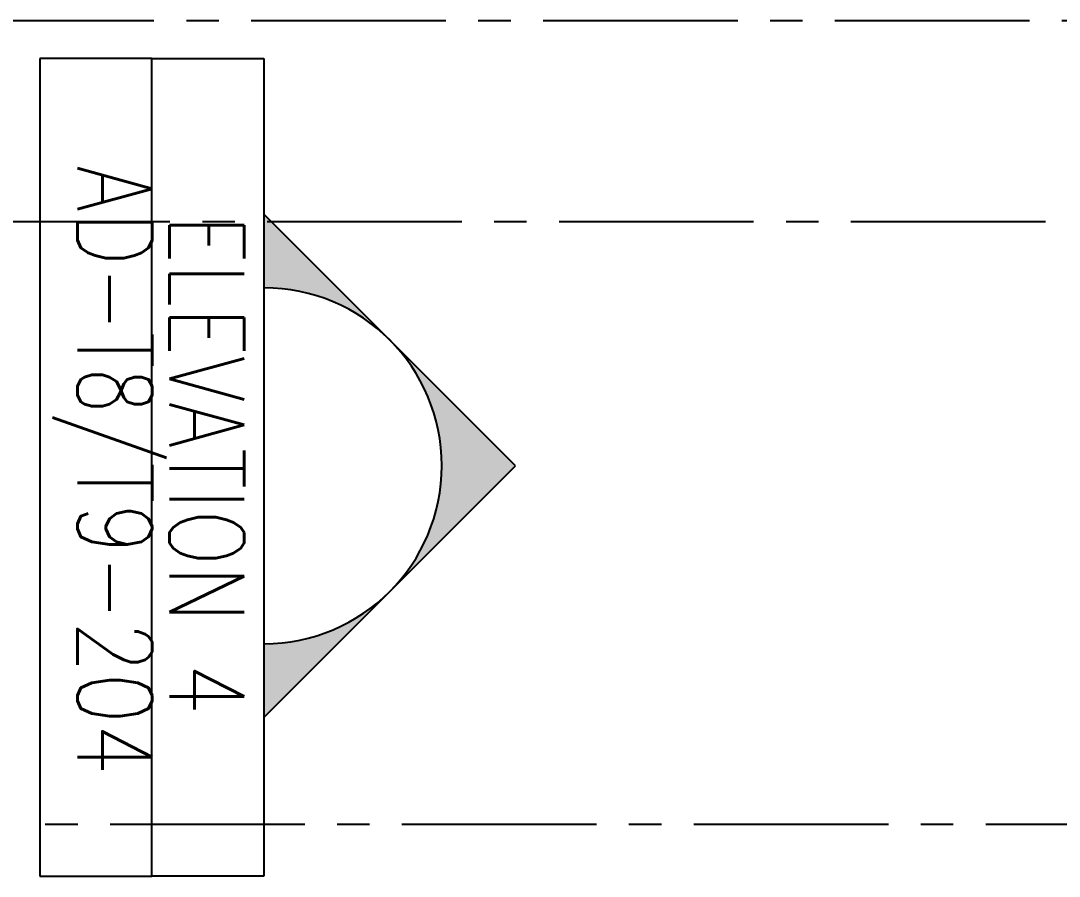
# Model space of a CAD drawing. Header units: millimetres. Extents: x 1167879 to 1231451, y -5731814 to -5645217.
# Drawn here: x 1189857 to 1193860, y -5725096 to -5721800 of the extents above; entities that cross this region are included whole.
import ezdxf

# ---------------------------------------------------------------- set-up
doc = ezdxf.new("R2010")
doc.units = ezdxf.units.MM
doc.header["$LTSCALE"] = 1000
doc.header["$MEASUREMENT"] = 0
doc.linetypes.add('AUDIT_D_120904163729-0', pattern=[0])
doc.linetypes.add('T8_REFUGE COLUMNS$0$CENTER2', pattern=[1.125, 0.75, -0.125, 0.125, -0.125])
doc.layers.get('0').update_dxf_attribs({"linetype": 'AUDIT_D_120904163729-0'})
for name, color, linetype in [('T8(T9 IS SIMILAR) - DIMENSION & TEXTING$0$T8_REFUGE COLUMNS$0$a-section line', 92, 'Continuous'), ('T8(T9 IS SIMILAR)$0$$6$a-beam 2', 50, 'Continuous'), ('T8_REFUGE COLUMNS$0$A-CENTERLINE', 193, 'T8_REFUGE COLUMNS$0$CENTER2'), ('T8_TYPICAL COLUMNS$0$A-RCC COLS', 3, 'Continuous')]:
    doc.layers.add(name, color=color, linetype=linetype)
doc.layers.add('T8(T9 IS SIMILAR)$0$D&W', color=8, linetype='Continuous', lineweight=25)
doc.styles.add('T8(T9 IS SIMILAR) - DIMENSION & TEXTING$0$T8_REFUGE COLUMNS$0$TEXT1', font='simplex.shx', dxfattribs={"width": 0.8})

# ---------------------------------------------------------------- blocks, each defined once
blk = doc.blocks.new('T8(T9 IS SIMILAR) - DIMENSION & TEXTING')
at = {"layer": 'T8(T9 IS SIMILAR) - DIMENSION & TEXTING$0$T8_REFUGE COLUMNS$0$a-section line', "extrusion": (-1.108003958524235e-09, -6.496915289576405e-15, 1)}
h = blk.add_hatch(color=8, dxfattribs=at)
edge = h.paths.add_edge_path()
edge.add_line((1190793.902388747, -5724200.304027244), (1190793.902388753, -5724484.37168838))
edge.add_line((1190793.902388752, -5724484.37168838), (1191763.770049969, -5723514.50402714))
edge.add_line((1191763.77004997, -5723514.504027139), (1190793.902388738, -5722544.636365934))
edge.add_line((1190793.902388736, -5722544.636365935), (1190793.902388742, -5722828.704027071))
edge.add_ellipse((1190793.902388745, -5723514.504027157), major_axis=(484.9338306081196, 484.9338306178917), ratio=0.9999999999999926, start_angle=-134.99999999999972, end_angle=45.00000000000023, ccw=False)
at = {"layer": 'T8(T9 IS SIMILAR) - DIMENSION & TEXTING$0$T8_REFUGE COLUMNS$0$a-section line', "linetype": 'Continuous'}
for p, q in [((1190361.902388547, -5721945.124712244, 0.4895620210259392), (1189929.902388483, -5721945.124712259, 0.489561542381411)), ((1189929.902388483, -5721945.124712259, 0.489561542381411), (1189929.902388668, -5725096.1906773, 0.4895615424421208)), ((1190361.902388735, -5725096.190677287, 0.4895620210865574), (1190361.902388547, -5721945.124712244, 0.4895620210259392)), ((1190361.902388735, -5725096.190677287, 0.4895620210865574), (1190361.902388547, -5721945.124712244, 0.4895620210259392)), ((1190361.902388547, -5721945.124712244, 0.4895620210259392), (1190793.902388619, -5721945.124712195, 0.4895624997441501)), ((1190793.902388619, -5721945.124712195, 0.4895624997441501), (1190793.9023888, -5725096.190677272, 0.4895624997310877)), ((1191763.770050015, -5723514.504027249, 0.4895635743113104), (1190793.902388778, -5722544.636366024, 0.489562499748786)), ((1190793.902388804, -5724484.371688491, 0.4895624997423307), (1191763.770050015, -5723514.504027249, 0.4895635743113104)), ((1189929.902388619, -5724200.304027375, 0.4895615424151653), (1189929.902388627, -5724484.371688521, 0.48956154243838)), ((1189929.902388668, -5725096.1906773, 0.4895615424421208), (1190361.902388735, -5725096.190677287, 0.4895620210865574)), ((1190793.9023888, -5725096.190677272, 0.4895624997310877), (1190361.902388735, -5725096.190677287, 0.4895620210865574))]:
    blk.add_line(p, q, dxfattribs=at)
at = {"layer": 'T8(T9 IS SIMILAR) - DIMENSION & TEXTING$0$T8_REFUGE COLUMNS$0$a-section line', "extrusion": (-1.108003958448512e-09, -6.49697785892996e-15, 1)}
blk.add_ellipse((1190793.902388794, -5723514.504027275, 0.4895624997483384), major_axis=(484.933830608124, 484.9338306178948, 5.373117545037624e-07), ratio=0.9999999999999875, start_param=3.926990816987248, end_param=7.068583470577041, dxfattribs=at)
at = {"layer": 'T8(T9 IS SIMILAR) - DIMENSION & TEXTING$0$T8_REFUGE COLUMNS$0$a-section line', "linetype": 'Continuous', "extrusion": (-1.108003958458094e-09, -6.496949108510012e-15, 1)}
blk.add_ellipse((1190793.902388794, -5723514.504027275, 0.4895624997483384), major_axis=(484.9338306178887, -484.9338306081181, 5.373054533244489e-07), ratio=0.9999999999999856, start_param=5.497787143782131, end_param=8.639379797371923, dxfattribs=at)
at = {"layer": 'T8(T9 IS SIMILAR) - DIMENSION & TEXTING$0$T8_REFUGE COLUMNS$0$a-section line', "extrusion": (-1.108003958470505e-09, 6.496870584022334e-15, 1), "char_height": 288.0000000000001, "width": 3463.413954958071, "attachment_point": 5, "style": 'T8(T9 IS SIMILAR) - DIMENSION & TEXTING$0$T8_REFUGE COLUMNS$0$TEXT1'}
for s, insert, text_direction in [('AD-{\\W0.7;T8/}T9-204', (1190171.307598487, -5723532.304292099, 0.4895617782610789), (5.798390117595387e-11, -1, 6.496934830414365e-15)), ('ELEVATION 4', (1190574.596736496, -5723510.523218031, 0.4895622567256053), (5.798367913943081e-11, -1, 6.496934830168347e-15))]:
    blk.add_mtext(s, dxfattribs=dict(at, insert=insert, text_direction=text_direction))
blk = doc.blocks.new('T8_REFUGE COLUMNS')
at = {"layer": 'T8_REFUGE COLUMNS$0$A-CENTERLINE'}
for p, q in [((1217370.295760799, -5721799.863253404), (1182156.903157666, -5721799.863253404)), ((1217431.825082135, -5722574.863446036), (1182156.903157666, -5722574.863446036)), ((1217951.315823077, -5724897.361309979), (1182156.903157666, -5724897.361309979))]:
    blk.add_line(p, q, dxfattribs=at)
blk = doc.blocks.new('T8_TYPICAL COLUMNS')
at = {"layer": 'T8_TYPICAL COLUMNS$0$A-RCC COLS', "linetype": 'ByBlock'}
blk.add_blockref('T8_REFUGE COLUMNS', (0, 0), dxfattribs=at)
blk = doc.blocks.new('T8(T9 IS SIMILAR)')
at = {"layer": 'T8(T9 IS SIMILAR)$0$D&W', "linetype": 'ByBlock'}
blk.add_blockref('T8_TYPICAL COLUMNS', (1.862645149230957e-09, 0), dxfattribs=at)
at = {"layer": 'T8(T9 IS SIMILAR)$0$$6$a-beam 2', "linetype": 'ByBlock'}
blk.add_blockref('T8(T9 IS SIMILAR) - DIMENSION & TEXTING', (1.862645149230957e-09, 0), dxfattribs=at)

msp = doc.modelspace()

# ---------------------------------------------------------------- block references
at = {"linetype": 'ByBlock'}
msp.add_blockref('T8(T9 IS SIMILAR) - DIMENSION & TEXTING', (0, 0), dxfattribs=at)

# ---------------------------------------------------------------- next in the draw order: block references
msp.add_blockref('T8(T9 IS SIMILAR)', (0, 0), dxfattribs=at)

doc.saveas('drawing.dxf')
